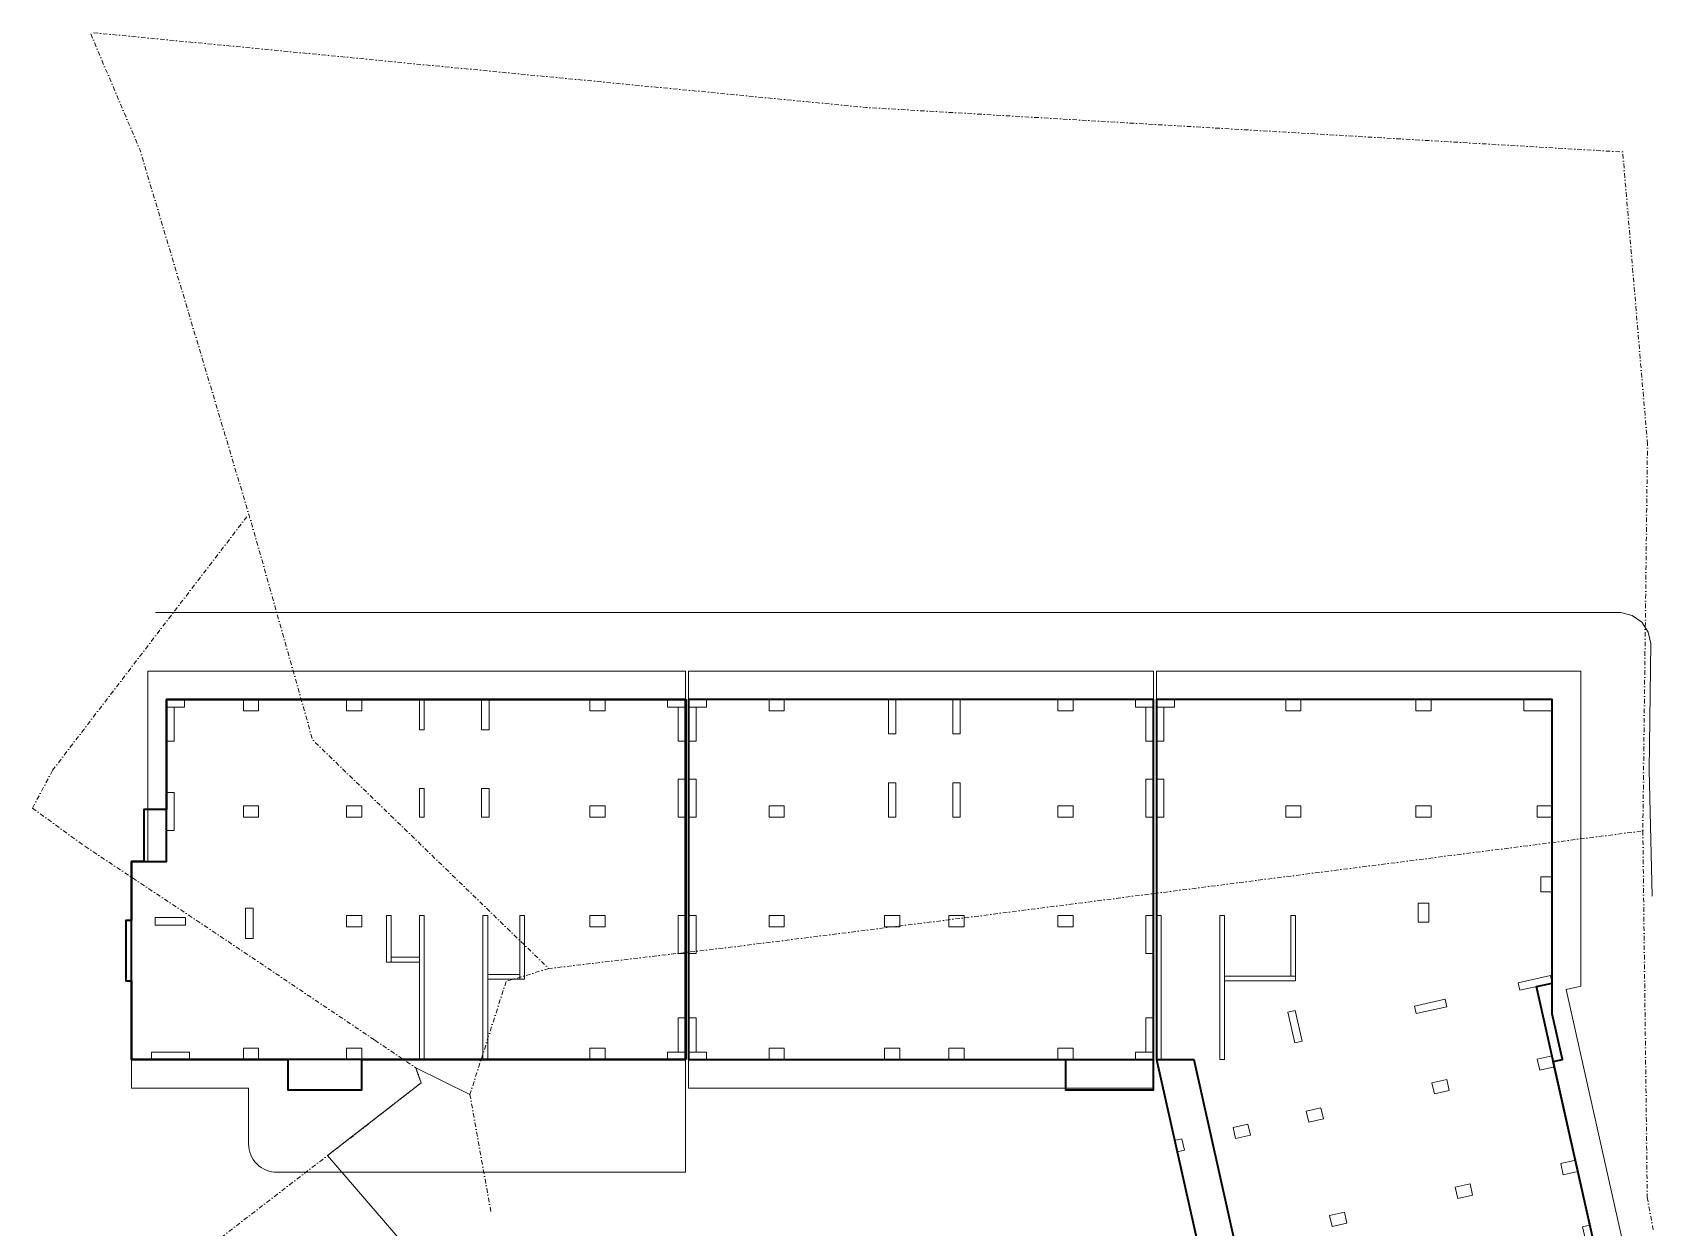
# Model space of a CAD drawing. Header units: centimetres. Extents: x -708 to 10501, y 5200 to 18521.
# Drawn here: x -708 to 7850, y 12213 to 18521 of the extents above; entities that cross this region are included whole.
import ezdxf

# ---------------------------------------------------------------- set-up
doc = ezdxf.new("R2010")
doc.units = ezdxf.units.CM
doc.header["$MEASUREMENT"] = 0
doc.linetypes.add('Dot & Dashed', pattern=[50.270832, 23.8125, -13.229167, 0, -13.229166])
for name, color, linetype, lineweight, true_color in [('A - Bodrumi -1 Polyline_Pen_No__23', 7, 'Continuous', 20, 0xff6600), ('A - Kati karakteristik polyline_Pen_No__8', 7, 'Continuous', 35, 0xa80f02), ('A - Parcelat_Pen_No__161', 7, 'Continuous', 13, 0x6a6a6a), ('A - Sutereni Polyline_Pen_No__4', 7, 'Continuous', 20, 0x029e21)]:
    doc.layers.add(name, color=color, linetype=linetype, lineweight=lineweight, true_color=true_color)
for name, color, linetype, lineweight in [('A - Bodrumi -2 Polyline_Pen_No__75', 6, 'Continuous', 20), ('A - Parcelat_Pen_No__20', 1, 'Continuous', 0), ('A - Perdhesa Polyine_Pen_No__6', 5, 'Continuous', 35), ('A - Rrugë_Pen_No__1', 7, 'Continuous', 13), ('A - Shtyllat_Pen_No__1', 7, 'Continuous', 13)]:
    doc.layers.add(name, color=color, linetype=linetype, lineweight=lineweight)
doc.layers.add('A - Shtyllat', color=7, linetype='Continuous')

# ---------------------------------------------------------------- blocks, each defined once
blk = doc.blocks.new('Column_1', base_point=(20, 14870))
at = {"layer": 'A - Shtyllat_Pen_No__1', "color": 7, "linetype": 'Continuous', "lineweight": 13, "flags": 128}
blk.add_lwpolyline([(0, 14780), (40, 14780), (40, 14960), (0, 14960)], close=True, dxfattribs=at)
blk = doc.blocks.new('Column_2', base_point=(47.5, 14980))
at = {"layer": 'A - Shtyllat_Pen_No__1', "color": 7, "linetype": 'Continuous', "lineweight": 13, "flags": 128}
blk.add_lwpolyline([(0, 15000), (0, 14960), (95, 14960), (95, 15000)], close=True, dxfattribs=at)
blk = doc.blocks.new('Column_3', base_point=(445, 14970))
at = {"layer": 'A - Shtyllat_Pen_No__1', "color": 7, "linetype": 'Continuous', "lineweight": 13, "flags": 128}
blk.add_lwpolyline([(405, 15000), (405, 14940), (485, 14940), (485, 15000)], close=True, dxfattribs=at)
blk = doc.blocks.new('Column_4', base_point=(1347.5, 13479.9))
at = {"layer": 'A - Shtyllat_Pen_No__1', "color": 7, "linetype": 'Continuous', "lineweight": 13, "flags": 128}
blk.add_lwpolyline([(1335, 13099.9), (1360, 13099.9), (1360, 13859.9), (1335, 13859.9)], close=True, dxfattribs=at)
blk = doc.blocks.new('Column_5', base_point=(1682.5, 13479.9))
at = {"layer": 'A - Shtyllat_Pen_No__1', "color": 7, "linetype": 'Continuous', "lineweight": 13, "flags": 128}
blk.add_lwpolyline([(1670, 13099.9), (1695, 13099.9), (1695, 13859.9), (1670, 13859.9)], close=True, dxfattribs=at)
blk = doc.blocks.new('Column_6', base_point=(1877.5, 13692.4))
at = {"layer": 'A - Shtyllat_Pen_No__1', "color": 7, "linetype": 'Continuous', "lineweight": 13, "flags": 128}
blk.add_lwpolyline([(1865, 13524.9), (1890, 13524.9), (1890, 13859.9), (1865, 13859.9)], close=True, dxfattribs=at)
blk = doc.blocks.new('Column_7', base_point=(1780, 13537.4))
at = {"layer": 'A - Shtyllat_Pen_No__1', "color": 7, "linetype": 'Continuous', "lineweight": 13, "flags": 128}
blk.add_lwpolyline([(1695, 13549.9), (1695, 13524.9), (1865, 13524.9), (1865, 13549.9)], close=True, dxfattribs=at)
blk = doc.blocks.new('Column_8', base_point=(1260, 13627.4))
at = {"layer": 'A - Shtyllat_Pen_No__1', "color": 7, "linetype": 'Continuous', "lineweight": 13, "flags": 128}
blk.add_lwpolyline([(1185, 13639.9), (1185, 13614.9), (1335, 13614.9), (1335, 13639.9)], close=True, dxfattribs=at)
blk = doc.blocks.new('Column_9', base_point=(1172.5, 13737.4))
at = {"layer": 'A - Shtyllat_Pen_No__1', "color": 7, "linetype": 'Continuous', "lineweight": 13, "flags": 128}
blk.add_lwpolyline([(1160, 13614.9), (1185, 13614.9), (1185, 13859.9), (1160, 13859.9)], close=True, dxfattribs=at)
blk = doc.blocks.new('Column_10', base_point=(20, 13829.9))
at = {"layer": 'A - Shtyllat_Pen_No__1', "color": 7, "linetype": 'Continuous', "lineweight": 13, "flags": 128}
blk.add_lwpolyline([(-60, 13849.9), (-60, 13809.9), (100, 13809.9), (100, 13849.9)], close=True, dxfattribs=at)
blk = doc.blocks.new('Column_11', base_point=(20, 14410))
at = {"layer": 'A - Shtyllat_Pen_No__1', "color": 7, "linetype": 'Continuous', "lineweight": 13, "flags": 128}
blk.add_lwpolyline([(0, 14310), (40, 14310), (40, 14510), (0, 14510)], close=True, dxfattribs=at)
blk = doc.blocks.new('Column_12', base_point=(20, 13119.9))
at = {"layer": 'A - Shtyllat_Pen_No__1', "color": 7, "linetype": 'Continuous', "lineweight": 13, "flags": 128}
blk.add_lwpolyline([(-80, 13139.9), (-80, 13099.9), (120, 13099.9), (120, 13139.9)], close=True, dxfattribs=at)
blk = doc.blocks.new('Column_13', base_point=(1682.5, 14920))
at = {"layer": 'A - Shtyllat_Pen_No__1', "color": 7, "linetype": 'Continuous', "lineweight": 13, "flags": 128}
blk.add_lwpolyline([(1662.5, 14840), (1702.5, 14840), (1702.5, 15000), (1662.5, 15000)], close=True, dxfattribs=at)
blk = doc.blocks.new('Column_14', base_point=(2275, 14970))
at = {"layer": 'A - Shtyllat_Pen_No__1', "color": 7, "linetype": 'Continuous', "lineweight": 13, "flags": 128}
blk.add_lwpolyline([(2235, 15000), (2235, 14940), (2315, 14940), (2315, 15000)], close=True, dxfattribs=at)
blk = doc.blocks.new('Column_15', base_point=(2275, 14410))
at = {"layer": 'A - Shtyllat_Pen_No__1', "color": 7, "linetype": 'Continuous', "lineweight": 13, "flags": 128}
blk.add_lwpolyline([(2235, 14440), (2235, 14380), (2315, 14380), (2315, 14440)], close=True, dxfattribs=at)
blk = doc.blocks.new('Column_16', base_point=(2275, 13129.9))
at = {"layer": 'A - Shtyllat_Pen_No__1', "color": 7, "linetype": 'Continuous', "lineweight": 13, "flags": 128}
blk.add_lwpolyline([(2235, 13159.9), (2235, 13099.9), (2315, 13099.9), (2315, 13159.9)], close=True, dxfattribs=at)
blk = doc.blocks.new('Column_17', base_point=(2720, 14870))
at = {"layer": 'A - Shtyllat_Pen_No__1', "color": 7, "linetype": 'Continuous', "lineweight": 13, "flags": 128}
blk.add_lwpolyline([(2700, 14780), (2740, 14780), (2740, 14960), (2700, 14960)], close=True, dxfattribs=at)
blk = doc.blocks.new('Column_18', base_point=(2720, 13229.9))
at = {"layer": 'A - Shtyllat_Pen_No__1', "color": 7, "linetype": 'Continuous', "lineweight": 13, "flags": 128}
blk.add_lwpolyline([(2700, 13319.9), (2740, 13319.9), (2740, 13139.9), (2700, 13139.9)], close=True, dxfattribs=at)
blk = doc.blocks.new('Column_19', base_point=(2692.5, 13119.9))
at = {"layer": 'A - Shtyllat_Pen_No__1', "color": 7, "linetype": 'Continuous', "lineweight": 13, "flags": 128}
blk.add_lwpolyline([(2645, 13099.9), (2645, 13139.9), (2740, 13139.9), (2740, 13099.9)], close=True, dxfattribs=at)
blk = doc.blocks.new('Column_20', base_point=(2720, 13759.9))
at = {"layer": 'A - Shtyllat_Pen_No__1', "color": 7, "linetype": 'Continuous', "lineweight": 13, "flags": 128}
blk.add_lwpolyline([(2700, 13659.9), (2740, 13659.9), (2740, 13859.9), (2700, 13859.9)], close=True, dxfattribs=at)
blk = doc.blocks.new('Column_21', base_point=(2720, 14480))
at = {"layer": 'A - Shtyllat_Pen_No__1', "color": 7, "linetype": 'Continuous', "lineweight": 13, "flags": 128}
blk.add_lwpolyline([(2700, 14380), (2740, 14380), (2740, 14580), (2700, 14580)], close=True, dxfattribs=at)
blk = doc.blocks.new('Column_22', base_point=(1682.5, 14455))
at = {"layer": 'A - Shtyllat_Pen_No__1', "color": 7, "linetype": 'Continuous', "lineweight": 13, "flags": 128}
blk.add_lwpolyline([(1662.5, 14380), (1702.5, 14380), (1702.5, 14530), (1662.5, 14530)], close=True, dxfattribs=at)
blk = doc.blocks.new('Column_23', base_point=(5237.5, 13479.9))
at = {"layer": 'A - Shtyllat_Pen_No__1', "color": 7, "linetype": 'Continuous', "lineweight": 13, "flags": 128}
blk.add_lwpolyline([(5225, 13099.9), (5250, 13099.9), (5250, 13859.9), (5225, 13859.9)], close=True, dxfattribs=at)
blk = doc.blocks.new('Column_24', base_point=(5572.5, 13479.9))
at = {"layer": 'A - Shtyllat_Pen_No__1', "color": 7, "linetype": 'Continuous', "lineweight": 13, "flags": 128}
blk.add_lwpolyline([(5560, 13099.9), (5585, 13099.9), (5585, 13859.9), (5560, 13859.9)], close=True, dxfattribs=at)
blk = doc.blocks.new('Column_25', base_point=(2775, 14870))
at = {"layer": 'A - Shtyllat_Pen_No__1', "color": 7, "linetype": 'Continuous', "lineweight": 13, "flags": 128}
blk.add_lwpolyline([(2795, 14780), (2755, 14780), (2755, 14960), (2795, 14960)], close=True, dxfattribs=at)
blk = doc.blocks.new('Column_26', base_point=(2802.5, 14980))
at = {"layer": 'A - Shtyllat_Pen_No__1', "color": 7, "linetype": 'Continuous', "lineweight": 13, "flags": 128}
blk.add_lwpolyline([(2850, 15000), (2850, 14960), (2755, 14960), (2755, 15000)], close=True, dxfattribs=at)
blk = doc.blocks.new('Column_27', base_point=(2775, 13229.9))
at = {"layer": 'A - Shtyllat_Pen_No__1', "color": 7, "linetype": 'Continuous', "lineweight": 13, "flags": 128}
blk.add_lwpolyline([(2795, 13319.9), (2755, 13319.9), (2755, 13139.9), (2795, 13139.9)], close=True, dxfattribs=at)
blk = doc.blocks.new('Column_28', base_point=(2802.5, 13119.9))
at = {"layer": 'A - Shtyllat_Pen_No__1', "color": 7, "linetype": 'Continuous', "lineweight": 13, "flags": 128}
blk.add_lwpolyline([(2850, 13099.9), (2850, 13139.9), (2755, 13139.9), (2755, 13099.9)], close=True, dxfattribs=at)
blk = doc.blocks.new('Column_29', base_point=(2775, 13759.9))
at = {"layer": 'A - Shtyllat_Pen_No__1', "color": 7, "linetype": 'Continuous', "lineweight": 13, "flags": 128}
blk.add_lwpolyline([(2795, 13659.9), (2755, 13659.9), (2755, 13859.9), (2795, 13859.9)], close=True, dxfattribs=at)
blk = doc.blocks.new('Column_30', base_point=(2775, 14480))
at = {"layer": 'A - Shtyllat_Pen_No__1', "color": 7, "linetype": 'Continuous', "lineweight": 13, "flags": 128}
blk.add_lwpolyline([(2795, 14380), (2755, 14380), (2755, 14580), (2795, 14580)], close=True, dxfattribs=at)
blk = doc.blocks.new('Column_31', base_point=(3220, 14970))
at = {"layer": 'A - Shtyllat_Pen_No__1', "color": 7, "linetype": 'Continuous', "lineweight": 13, "flags": 128}
blk.add_lwpolyline([(3180, 15000), (3180, 14940), (3260, 14940), (3260, 15000)], close=True, dxfattribs=at)
blk = doc.blocks.new('Column_32', base_point=(3220, 14410))
at = {"layer": 'A - Shtyllat_Pen_No__1', "color": 7, "linetype": 'Continuous', "lineweight": 13, "flags": 128}
blk.add_lwpolyline([(3180, 14440), (3180, 14380), (3260, 14380), (3260, 14440)], close=True, dxfattribs=at)
blk = doc.blocks.new('Column_33', base_point=(3220, 13829.9))
at = {"layer": 'A - Shtyllat_Pen_No__1', "color": 7, "linetype": 'Continuous', "lineweight": 13, "flags": 128}
blk.add_lwpolyline([(3180, 13859.9), (3180, 13799.9), (3260, 13799.9), (3260, 13859.9)], close=True, dxfattribs=at)
blk = doc.blocks.new('Column_34', base_point=(3220, 13129.9))
at = {"layer": 'A - Shtyllat_Pen_No__1', "color": 7, "linetype": 'Continuous', "lineweight": 13, "flags": 128}
blk.add_lwpolyline([(3180, 13159.9), (3180, 13099.9), (3260, 13099.9), (3260, 13159.9)], close=True, dxfattribs=at)
blk = doc.blocks.new('Column_35', base_point=(3830, 13129.9))
at = {"layer": 'A - Shtyllat_Pen_No__1', "color": 7, "linetype": 'Continuous', "lineweight": 13, "flags": 128}
blk.add_lwpolyline([(3790, 13159.9), (3790, 13099.9), (3870, 13099.9), (3870, 13159.9)], close=True, dxfattribs=at)
blk = doc.blocks.new('Column_36', base_point=(3830, 14470))
at = {"layer": 'A - Shtyllat_Pen_No__1', "color": 7, "linetype": 'Continuous', "lineweight": 13, "flags": 128}
blk.add_lwpolyline([(3850, 14380), (3810, 14380), (3810, 14560), (3850, 14560)], close=True, dxfattribs=at)
blk = doc.blocks.new('Column_37', base_point=(3830, 14910))
at = {"layer": 'A - Shtyllat_Pen_No__1', "color": 7, "linetype": 'Continuous', "lineweight": 13, "flags": 128}
blk.add_lwpolyline([(3850, 14820), (3810, 14820), (3810, 15000), (3850, 15000)], close=True, dxfattribs=at)
blk = doc.blocks.new('Column_38', base_point=(4170, 13829.9))
at = {"layer": 'A - Shtyllat_Pen_No__1', "color": 7, "linetype": 'Continuous', "lineweight": 13, "flags": 128}
blk.add_lwpolyline([(4130, 13859.9), (4130, 13799.9), (4210, 13799.9), (4210, 13859.9)], close=True, dxfattribs=at)
blk = doc.blocks.new('Column_39', base_point=(4170, 13129.9))
at = {"layer": 'A - Shtyllat_Pen_No__1', "color": 7, "linetype": 'Continuous', "lineweight": 13, "flags": 128}
blk.add_lwpolyline([(4130, 13159.9), (4130, 13099.9), (4210, 13099.9), (4210, 13159.9)], close=True, dxfattribs=at)
blk = doc.blocks.new('Column_40', base_point=(4170, 14470))
at = {"layer": 'A - Shtyllat_Pen_No__1', "color": 7, "linetype": 'Continuous', "lineweight": 13, "flags": 128}
blk.add_lwpolyline([(4190, 14380), (4150, 14380), (4150, 14560), (4190, 14560)], close=True, dxfattribs=at)
blk = doc.blocks.new('Column_41', base_point=(4170, 14910))
at = {"layer": 'A - Shtyllat_Pen_No__1', "color": 7, "linetype": 'Continuous', "lineweight": 13, "flags": 128}
blk.add_lwpolyline([(4190, 14820), (4150, 14820), (4150, 15000), (4190, 15000)], close=True, dxfattribs=at)
blk = doc.blocks.new('Column_42', base_point=(4745, 14410))
at = {"layer": 'A - Shtyllat_Pen_No__1', "color": 7, "linetype": 'Continuous', "lineweight": 13, "flags": 128}
blk.add_lwpolyline([(4705, 14440), (4705, 14380), (4785, 14380), (4785, 14440)], close=True, dxfattribs=at)
blk = doc.blocks.new('Column_43', base_point=(4745, 13829.9))
at = {"layer": 'A - Shtyllat_Pen_No__1', "color": 7, "linetype": 'Continuous', "lineweight": 13, "flags": 128}
blk.add_lwpolyline([(4705, 13859.9), (4705, 13799.9), (4785, 13799.9), (4785, 13859.9)], close=True, dxfattribs=at)
blk = doc.blocks.new('Column_44', base_point=(4745, 13129.9))
at = {"layer": 'A - Shtyllat_Pen_No__1', "color": 7, "linetype": 'Continuous', "lineweight": 13, "flags": 128}
blk.add_lwpolyline([(4705, 13159.9), (4705, 13099.9), (4785, 13099.9), (4785, 13159.9)], close=True, dxfattribs=at)
blk = doc.blocks.new('Column_45', base_point=(5190, 14870))
at = {"layer": 'A - Shtyllat_Pen_No__1', "color": 7, "linetype": 'Continuous', "lineweight": 13, "flags": 128}
blk.add_lwpolyline([(5170, 14780), (5210, 14780), (5210, 14960), (5170, 14960)], close=True, dxfattribs=at)
blk = doc.blocks.new('Column_46', base_point=(5162.5, 14980))
at = {"layer": 'A - Shtyllat_Pen_No__1', "color": 7, "linetype": 'Continuous', "lineweight": 13, "flags": 128}
blk.add_lwpolyline([(5115, 15000), (5115, 14960), (5210, 14960), (5210, 15000)], close=True, dxfattribs=at)
blk = doc.blocks.new('Column_47', base_point=(5190, 13229.9))
at = {"layer": 'A - Shtyllat_Pen_No__1', "color": 7, "linetype": 'Continuous', "lineweight": 13, "flags": 128}
blk.add_lwpolyline([(5170, 13319.9), (5210, 13319.9), (5210, 13139.9), (5170, 13139.9)], close=True, dxfattribs=at)
blk = doc.blocks.new('Column_48', base_point=(5162.5, 13119.9))
at = {"layer": 'A - Shtyllat_Pen_No__1', "color": 7, "linetype": 'Continuous', "lineweight": 13, "flags": 128}
blk.add_lwpolyline([(5115, 13099.9), (5115, 13139.9), (5210, 13139.9), (5210, 13099.9)], close=True, dxfattribs=at)
blk = doc.blocks.new('Column_49', base_point=(5190, 13759.9))
at = {"layer": 'A - Shtyllat_Pen_No__1', "color": 7, "linetype": 'Continuous', "lineweight": 13, "flags": 128}
blk.add_lwpolyline([(5170, 13659.9), (5210, 13659.9), (5210, 13859.9), (5170, 13859.9)], close=True, dxfattribs=at)
blk = doc.blocks.new('Column_50', base_point=(5190, 14480))
at = {"layer": 'A - Shtyllat_Pen_No__1', "color": 7, "linetype": 'Continuous', "lineweight": 13, "flags": 128}
blk.add_lwpolyline([(5170, 14380), (5210, 14380), (5210, 14580), (5170, 14580)], close=True, dxfattribs=at)
blk = doc.blocks.new('Column_51', base_point=(5245, 14870))
at = {"layer": 'A - Shtyllat_Pen_No__1', "color": 7, "linetype": 'Continuous', "lineweight": 13, "flags": 128}
blk.add_lwpolyline([(5265, 14780), (5225, 14780), (5225, 14960), (5265, 14960)], close=True, dxfattribs=at)
blk = doc.blocks.new('Column_52', base_point=(5272.5, 14980))
at = {"layer": 'A - Shtyllat_Pen_No__1', "color": 7, "linetype": 'Continuous', "lineweight": 13, "flags": 128}
blk.add_lwpolyline([(5320, 15000), (5320, 14960), (5225, 14960), (5225, 15000)], close=True, dxfattribs=at)
blk = doc.blocks.new('Column_53', base_point=(5245, 14480))
at = {"layer": 'A - Shtyllat_Pen_No__1', "color": 7, "linetype": 'Continuous', "lineweight": 13, "flags": 128}
blk.add_lwpolyline([(5265, 14380), (5225, 14380), (5225, 14580), (5265, 14580)], close=True, dxfattribs=at)
blk = doc.blocks.new('Column_56', base_point=(7504.8, 12176.1))
at = {"layer": 'A - Shtyllat_Pen_No__1', "color": 7, "linetype": 'Continuous', "lineweight": 13, "flags": 128}
blk.add_lwpolyline([(7474.8, 12218), (7513.9, 12226.8), (7534.7, 12134.1), (7495.6, 12125.3)], close=True, dxfattribs=at)
blk = doc.blocks.new('Column_57', base_point=(6848.6, 12405.5))
at = {"layer": 'A - Shtyllat_Pen_No__1', "color": 7, "linetype": 'Continuous', "lineweight": 13, "flags": 128}
blk.add_lwpolyline([(6894.2, 12385), (6881.1, 12443.5), (6803, 12426), (6816.1, 12367.4)], close=True, dxfattribs=at)
blk = doc.blocks.new('Column_59', base_point=(6185.1, 12256.6))
at = {"layer": 'A - Shtyllat_Pen_No__1', "color": 7, "linetype": 'Continuous', "lineweight": 13, "flags": 128}
blk.add_lwpolyline([(6230.7, 12236.1), (6217.6, 12294.6), (6139.5, 12277.1), (6152.6, 12218.6)], close=True, dxfattribs=at)
blk = doc.blocks.new('Column_61', base_point=(5947.5, 13699.9))
at = {"layer": 'A - Shtyllat_Pen_No__1', "color": 7, "linetype": 'Continuous', "lineweight": 13, "flags": 128}
blk.add_lwpolyline([(5935, 13539.9), (5960, 13539.9), (5960, 13859.9), (5935, 13859.9)], close=True, dxfattribs=at)
blk = doc.blocks.new('Column_62', base_point=(5772.5, 13527.4))
at = {"layer": 'A - Shtyllat_Pen_No__1', "color": 7, "linetype": 'Continuous', "lineweight": 13, "flags": 128}
blk.add_lwpolyline([(5960, 13514.9), (5960, 13539.9), (5585, 13539.9), (5585, 13514.9)], close=True, dxfattribs=at)
blk = doc.blocks.new('Column_64', base_point=(7404.8, 12530.3))
at = {"layer": 'A - Shtyllat_Pen_No__1', "color": 7, "linetype": 'Continuous', "lineweight": 13, "flags": 128}
blk.add_lwpolyline([(7450.4, 12509.8), (7437.2, 12568.3), (7359.2, 12550.8), (7372.3, 12492.2)], close=True, dxfattribs=at)
blk = doc.blocks.new('Column_65', base_point=(6724.9, 12956.8))
at = {"layer": 'A - Shtyllat_Pen_No__1', "color": 7, "linetype": 'Continuous', "lineweight": 13, "flags": 128}
blk.add_lwpolyline([(6770.5, 12936.2), (6757.4, 12994.8), (6679.3, 12977.3), (6692.4, 12918.7)], close=True, dxfattribs=at)
blk = doc.blocks.new('Column_66', base_point=(6061.4, 12807.9))
at = {"layer": 'A - Shtyllat_Pen_No__1', "color": 7, "linetype": 'Continuous', "lineweight": 13, "flags": 128}
blk.add_lwpolyline([(6107, 12787.4), (6093.9, 12845.9), (6015.8, 12828.4), (6028.9, 12769.9)], close=True, dxfattribs=at)
blk = doc.blocks.new('Column_67', base_point=(5676, 12721.4))
at = {"layer": 'A - Shtyllat_Pen_No__1', "color": 7, "linetype": 'Continuous', "lineweight": 13, "flags": 128}
blk.add_lwpolyline([(5721.6, 12700.9), (5708.4, 12759.4), (5630.4, 12741.9), (5643.5, 12683.4)], close=True, dxfattribs=at)
blk = doc.blocks.new('Column_68', base_point=(7281.1, 13081.6))
at = {"layer": 'A - Shtyllat_Pen_No__1', "color": 7, "linetype": 'Continuous', "lineweight": 13, "flags": 128}
blk.add_lwpolyline([(7326.7, 13061), (7313.5, 13119.6), (7235.5, 13102.1), (7248.6, 13043.5)], close=True, dxfattribs=at)
blk = doc.blocks.new('Column_69', base_point=(7225.2, 13504.6))
at = {"layer": 'A - Shtyllat_Pen_No__1', "color": 7, "linetype": 'Continuous', "lineweight": 13, "flags": 128}
blk.add_lwpolyline([(7315, 13504.2), (7306.2, 13543.3), (7135.5, 13505), (7144.2, 13465.9)], close=True, dxfattribs=at)
blk = doc.blocks.new('Column_70', base_point=(6673.3, 13380.8))
at = {"layer": 'A - Shtyllat_Pen_No__1', "color": 7, "linetype": 'Continuous', "lineweight": 13, "flags": 128}
blk.add_lwpolyline([(6758.2, 13379.3), (6749.4, 13418.3), (6588.4, 13382.2), (6597.2, 13343.2)], close=True, dxfattribs=at)
blk = doc.blocks.new('Column_71', base_point=(5947.5, 14970))
at = {"layer": 'A - Shtyllat_Pen_No__1', "color": 7, "linetype": 'Continuous', "lineweight": 13, "flags": 128}
blk.add_lwpolyline([(5907.5, 15000), (5907.5, 14940), (5987.5, 14940), (5987.5, 15000)], close=True, dxfattribs=at)
blk = doc.blocks.new('Column_72', base_point=(5947.5, 14410))
at = {"layer": 'A - Shtyllat_Pen_No__1', "color": 7, "linetype": 'Continuous', "lineweight": 13, "flags": 128}
blk.add_lwpolyline([(5907.5, 14440), (5907.5, 14380), (5987.5, 14380), (5987.5, 14440)], close=True, dxfattribs=at)
blk = doc.blocks.new('Column_73', base_point=(6635, 14970))
at = {"layer": 'A - Shtyllat_Pen_No__1', "color": 7, "linetype": 'Continuous', "lineweight": 13, "flags": 128}
blk.add_lwpolyline([(6595, 15000), (6595, 14940), (6675, 14940), (6675, 15000)], close=True, dxfattribs=at)
blk = doc.blocks.new('Column_74', base_point=(6635, 14410))
at = {"layer": 'A - Shtyllat_Pen_No__1', "color": 7, "linetype": 'Continuous', "lineweight": 13, "flags": 128}
blk.add_lwpolyline([(6595, 14440), (6595, 14380), (6675, 14380), (6675, 14440)], close=True, dxfattribs=at)
blk = doc.blocks.new('Column_75', base_point=(7240, 14970))
at = {"layer": 'A - Shtyllat_Pen_No__1', "color": 7, "linetype": 'Continuous', "lineweight": 13, "flags": 128}
blk.add_lwpolyline([(7165, 14940), (7165, 15000), (7315, 15000), (7315, 14940)], close=True, dxfattribs=at)
blk = doc.blocks.new('Column_76', base_point=(6635, 13874.9))
at = {"layer": 'A - Shtyllat_Pen_No__1', "color": 7, "linetype": 'Continuous', "lineweight": 13, "flags": 128}
blk.add_lwpolyline([(6662.5, 13924.9), (6607.5, 13924.9), (6607.5, 13824.9), (6662.5, 13824.9)], close=True, dxfattribs=at)
blk = doc.blocks.new('Column_77', base_point=(5956.9, 13273.8))
at = {"layer": 'A - Shtyllat_Pen_No__1', "color": 7, "linetype": 'Continuous', "lineweight": 13, "flags": 128}
blk.add_lwpolyline([(5955.4, 13188.9), (5994.4, 13197.7), (5958.3, 13358.7), (5919.3, 13349.9)], close=True, dxfattribs=at)
blk = doc.blocks.new('Column_78', base_point=(7285, 14024.9))
at = {"layer": 'A - Shtyllat_Pen_No__1', "color": 7, "linetype": 'Continuous', "lineweight": 13, "flags": 128}
blk.add_lwpolyline([(7315, 14064.9), (7255, 14064.9), (7255, 13984.9), (7315, 13984.9)], close=True, dxfattribs=at)
blk = doc.blocks.new('Column_79', base_point=(436, 13819.9))
at = {"layer": 'A - Shtyllat_Pen_No__1', "color": 7, "linetype": 'Continuous', "lineweight": 13, "flags": 128}
blk.add_lwpolyline([(456, 13899.9), (416, 13899.9), (416, 13739.9), (456, 13739.9)], close=True, dxfattribs=at)
blk = doc.blocks.new('Column_80', base_point=(445, 14410))
at = {"layer": 'A - Shtyllat_Pen_No__1', "color": 7, "linetype": 'Continuous', "lineweight": 13, "flags": 128}
blk.add_lwpolyline([(405, 14440), (405, 14380), (485, 14380), (485, 14440)], close=True, dxfattribs=at)
blk = doc.blocks.new('Column_81', base_point=(990, 13829.9))
at = {"layer": 'A - Shtyllat_Pen_No__1', "color": 7, "linetype": 'Continuous', "lineweight": 13, "flags": 128}
blk.add_lwpolyline([(950, 13859.9), (950, 13799.9), (1030, 13799.9), (1030, 13859.9)], close=True, dxfattribs=at)
blk = doc.blocks.new('Column_82', base_point=(990, 14970))
at = {"layer": 'A - Shtyllat_Pen_No__1', "color": 7, "linetype": 'Continuous', "lineweight": 13, "flags": 128}
blk.add_lwpolyline([(950, 15000), (950, 14940), (1030, 14940), (1030, 15000)], close=True, dxfattribs=at)
blk = doc.blocks.new('Column_83', base_point=(990, 14410))
at = {"layer": 'A - Shtyllat_Pen_No__1', "color": 7, "linetype": 'Continuous', "lineweight": 13, "flags": 128}
blk.add_lwpolyline([(950, 14440), (950, 14380), (1030, 14380), (1030, 14440)], close=True, dxfattribs=at)
blk = doc.blocks.new('Column_84', base_point=(990, 13129.9))
at = {"layer": 'A - Shtyllat_Pen_No__1', "color": 7, "linetype": 'Continuous', "lineweight": 13, "flags": 128}
blk.add_lwpolyline([(950, 13159.9), (950, 13099.9), (1030, 13099.9), (1030, 13159.9)], close=True, dxfattribs=at)
blk = doc.blocks.new('Column_85', base_point=(7275, 14410))
at = {"layer": 'A - Shtyllat_Pen_No__1', "color": 7, "linetype": 'Continuous', "lineweight": 13, "flags": 128}
blk.add_lwpolyline([(7235, 14440), (7235, 14380), (7315, 14380), (7315, 14440)], close=True, dxfattribs=at)
blk = doc.blocks.new('Column_86', base_point=(2275, 13829.9))
at = {"layer": 'A - Shtyllat_Pen_No__1', "color": 7, "linetype": 'Continuous', "lineweight": 13, "flags": 128}
blk.add_lwpolyline([(2235, 13859.9), (2235, 13799.9), (2315, 13799.9), (2315, 13859.9)], close=True, dxfattribs=at)
blk = doc.blocks.new('Column_87', base_point=(1347.5, 14920))
at = {"layer": 'A - Shtyllat_Pen_No__1', "color": 7, "linetype": 'Continuous', "lineweight": 13, "flags": 128}
blk.add_lwpolyline([(1335, 14840), (1360, 14840), (1360, 15000), (1335, 15000)], close=True, dxfattribs=at)
blk = doc.blocks.new('Column_88', base_point=(1347.5, 14455))
at = {"layer": 'A - Shtyllat_Pen_No__1', "color": 7, "linetype": 'Continuous', "lineweight": 13, "flags": 128}
blk.add_lwpolyline([(1335, 14380), (1360, 14380), (1360, 14530), (1335, 14530)], close=True, dxfattribs=at)
blk = doc.blocks.new('Column_89', base_point=(4745, 14970))
at = {"layer": 'A - Shtyllat_Pen_No__1', "color": 7, "linetype": 'Continuous', "lineweight": 13, "flags": 128}
blk.add_lwpolyline([(4705, 15000), (4705, 14940), (4785, 14940), (4785, 15000)], close=True, dxfattribs=at)
blk = doc.blocks.new('Column_90', base_point=(2692.5, 14980))
at = {"layer": 'A - Shtyllat_Pen_No__1', "color": 7, "linetype": 'Continuous', "lineweight": 13, "flags": 128}
blk.add_lwpolyline([(2645, 15000), (2645, 14960), (2740, 14960), (2740, 15000)], close=True, dxfattribs=at)
blk = doc.blocks.new('Column_91', base_point=(3830, 13829.9))
at = {"layer": 'A - Shtyllat_Pen_No__1', "color": 7, "linetype": 'Continuous', "lineweight": 13, "flags": 128}
blk.add_lwpolyline([(3790, 13859.9), (3790, 13799.9), (3870, 13799.9), (3870, 13859.9)], close=True, dxfattribs=at)
blk = doc.blocks.new('Column_92', base_point=(445, 13129.9))
at = {"layer": 'A - Shtyllat_Pen_No__1', "color": 7, "linetype": 'Continuous', "lineweight": 13, "flags": 128}
blk.add_lwpolyline([(405, 13159.9), (405, 13099.9), (485, 13099.9), (485, 13159.9)], close=True, dxfattribs=at)
blk = doc.blocks.new('Column_94', base_point=(5347, 12647.6))
at = {"layer": 'A - Shtyllat_Pen_No__1', "color": 7, "linetype": 'Continuous', "lineweight": 13, "flags": 128}
blk.add_lwpolyline([(5373.1, 12622.7), (5359.9, 12681.2), (5320.9, 12672.5), (5334, 12613.9)], close=True, dxfattribs=at)

msp = doc.modelspace()

# ---------------------------------------------------------------- linework, layer by layer
at = {"layer": 'A - Bodrumi -1 Polyline_Pen_No__23', "color": 30, "linetype": 'Continuous', "lineweight": 20, "true_color": 0xff6600}
for points in [[(5225, 15150), (5225, 13099.9), (5550.8, 11647.9), (7689.8, 12127.9), (7388.7, 13469.5), (7465, 13486.7), (7465, 15150)], [(2740, 13099.9), (-185, 13099.9), (-185, 14144.9), (0, 14144.9), (0, 15000), (2740, 15000)], [(2755, 13099.9), (5210, 13099.9), (5210, 15000), (2755, 15000)]]:
    msp.add_lwpolyline(points, close=True, dxfattribs=at)
at = {"layer": 'A - Bodrumi -2 Polyline_Pen_No__75', "color": 6, "linetype": 'Continuous', "lineweight": 20}
msp.add_lwpolyline([(2740, 12505), (582.5, 12505, -0.414214), (432.5, 12655), (432.5, 12949.9), (-185, 12949.9), (-185, 14144.9), (-100, 14144.9), (-100, 15150), (2740, 15150)], format="xyb", close=True, dxfattribs=at)
msp.add_lwpolyline([(2755, 12949.9), (5210, 12949.9), (5210, 15150), (2755, 15150)], close=True, dxfattribs=at)
at = {"layer": 'A - Kati karakteristik polyline_Pen_No__8', "color": 14, "linetype": 'Continuous', "lineweight": 35, "true_color": 0xa80f02}
for points in [[(-185, 13099.9), (640, 13099.9), (640.5, 12939.9), (1030, 12939.9), (1030, 13099.9), (2740, 13099.9), (2740, 15000), (0, 15000), (0, 14419.9), (-119.9, 14419.9), (-119.9, 14144.9), (-185, 14144.9), (-185, 13834.9), (-215, 13834.9), (-215, 13514.9), (-185, 13514.9)], [(2755, 13099.9), (4745, 13099.9), (4745, 12939.9), (5210, 12939.9), (5210, 15000), (2755, 15000)], [(5225, 13099.9), (5421.9, 13099.9), (5738.3, 11690), (7543.4, 12095.1), (7320.1, 13090.3), (7368.9, 13101.3), (7315, 13341.4), (7315, 15000), (5225, 15000)]]:
    msp.add_lwpolyline(points, close=True, dxfattribs=at)
at = {"layer": 'A - Parcelat_Pen_No__161', "color": 251, "linetype": 'Dot & Dashed', "lineweight": 13, "true_color": 0x6a6a6a, "flags": 128}
msp.add_lwpolyline([(7817.5, 16349.5), (7686.8, 17890.3), (3695.4, 18125), (-403.9, 18521.4), (-140.2, 17899.5), (433.5, 15978.5), (446.9, 15935.2), (454.7, 15908), (457.5, 15897.7), (770.7, 14787.4), (2017.3, 13580.5), (2999.7, 13695.7), (4285.4, 13857.5), (7793, 14306.8)], close=True, dxfattribs=at)
at = {"layer": 'A - Parcelat_Pen_No__161', "color": 251, "linetype": 'Dot & Dashed', "lineweight": 13, "true_color": 0x6a6a6a}
for points in [[(-602.1, 14627.1), (433.5, 15978.5)], [(-708.5, 14427.5), (-602.1, 14627.1)], [(-708.5, 14427.5), (-431.1, 14225.6)], [(7793, 14306.8), (7816.3, 12373.3)], [(-431.1, 14225.6), (241, 13779.5)], [(241, 13779.5), (1099.2, 13202.2)], [(2017.3, 13580.5), (1792.3, 13512.3)], [(1792.3, 13512.3), (1601, 12916.4)], [(1099.2, 13202.2), (1315.6, 13056.6)], [(1315.6, 13056.6), (1343, 12977.2)], [(1343, 12977.2), (1065.6, 12759.6)], [(1601, 12916.4), (1713.6, 12286.1)], [(1065.6, 12759.6), (-49.5, 11901.3)], [(7816.3, 12373.3), (7849.7, 12191.5)]]:
    msp.add_lwpolyline(points, dxfattribs=at)
at = {"layer": 'A - Parcelat_Pen_No__20', "color": 1, "linetype": 'Continuous', "lineweight": 0}
msp.add_lwpolyline([(1648.3, 11667.2), (849, 12593.9), (1343, 12977.2), (1315.6, 13056.6), (1601, 12916.4)], dxfattribs=at)
at = {"layer": 'A - Perdhesa Polyine_Pen_No__6', "color": 5, "linetype": 'Continuous', "lineweight": 35}
for points in [[(2740.1, 13099.9), (-184.9, 13099.9), (-184.9, 14144.9), (0.1, 14144.9), (0.1, 15000), (2740.1, 15000)], [(2755, 13099.9), (5210, 13099.9), (5210, 15000), (2755, 15000)], [(5225, 15000), (5225, 13099.9), (5550.8, 11647.9), (7543.4, 12095.1), (7231.4, 13485.5), (7315, 13504.2), (7315, 15000)]]:
    msp.add_lwpolyline(points, close=True, dxfattribs=at)
at = {"layer": 'A - Rrugë_Pen_No__1', "color": 7, "linetype": 'Continuous', "lineweight": 13}
for points in [[(7676.8, 15460.5), (-58.5, 15460.1)], [(7736.6, 15444.2), (7676.8, 15460.5)], [(7786.9, 15408), (7736.6, 15444.2)], [(7821.3, 15356.6), (7786.9, 15408)], [(7835.5, 15296.2), (7821.3, 15356.6)], [(7825.6, 14629.7), (7835.5, 15296.2)], [(7842.5, 13963.3), (7825.6, 14629.7)]]:
    msp.add_lwpolyline(points, dxfattribs=at)
at = {"layer": 'A - Sutereni Polyline_Pen_No__4', "color": 104, "linetype": 'Continuous', "lineweight": 20, "true_color": 0x029e21}
for points in [[(2740, 13099.9), (-185, 13099.9), (-185, 14144.9), (0, 14144.9), (0, 15000), (2740, 15000)], [(2755, 13099.9), (5210, 13099.9), (5210, 15000), (2755, 15000)], [(5225, 15000), (5225, 13099.9), (5550.8, 11647.9), (7543.4, 12095.1), (7231.4, 13485.5), (7315, 13504.2), (7315, 15000)]]:
    msp.add_lwpolyline(points, close=True, dxfattribs=at)

# ---------------------------------------------------------------- block references
at = {"layer": 'A - Shtyllat', "color": 7, "lineweight": 13}
for name, p in [('Column_2', (47.5, 14980)), ('Column_3', (445, 14970)), ('Column_82', (990, 14970)), ('Column_87', (1347.5, 14920)), ('Column_13', (1682.5, 14920)), ('Column_14', (2275, 14970)), ('Column_90', (2692.5, 14980)), ('Column_26', (2802.5, 14980)), ('Column_31', (3220, 14970)), ('Column_37', (3830, 14910)), ('Column_41', (4170, 14910)), ('Column_89', (4745, 14970)), ('Column_46', (5162.5, 14980)), ('Column_52', (5272.5, 14980)), ('Column_71', (5947.5, 14970)), ('Column_73', (6635, 14970)), ('Column_75', (7240, 14970)), ('Column_1', (20, 14870)), ('Column_17', (2720, 14870)), ('Column_25', (2775, 14870)), ('Column_45', (5190, 14870)), ('Column_51', (5245, 14870)), ('Column_21', (2720, 14480)), ('Column_30', (2775, 14480)), ('Column_36', (3830, 14470)), ('Column_40', (4170, 14470)), ('Column_50', (5190, 14480)), ('Column_53', (5245, 14480)), ('Column_11', (20, 14410)), ('Column_88', (1347.5, 14455)), ('Column_22', (1682.5, 14455)), ('Column_80', (445, 14410)), ('Column_83', (990, 14410)), ('Column_15', (2275, 14410)), ('Column_32', (3220, 14410)), ('Column_42', (4745, 14410)), ('Column_72', (5947.5, 14410)), ('Column_74', (6635, 14410)), ('Column_85', (7275, 14410)), ('Column_78', (7285, 14024.9)), ('Column_79', (436, 13819.9)), ('Column_76', (6635, 13874.9)), ('Column_10', (20, 13829.9)), ('Column_81', (990, 13829.9)), ('Column_9', (1172.5, 13737.4)), ('Column_4', (1347.5, 13479.9)), ('Column_5', (1682.5, 13479.9)), ('Column_6', (1877.5, 13692.4)), ('Column_86', (2275, 13829.9)), ('Column_20', (2720, 13759.9)), ('Column_29', (2775, 13759.9)), ('Column_33', (3220, 13829.9)), ('Column_91', (3830, 13829.9)), ('Column_38', (4170, 13829.9)), ('Column_43', (4745, 13829.9)), ('Column_49', (5190, 13759.9)), ('Column_23', (5237.5, 13479.9)), ('Column_24', (5572.5, 13479.9)), ('Column_61', (5947.5, 13699.9)), ('Column_8', (1260, 13627.4)), ('Column_7', (1780, 13537.4)), ('Column_62', (5772.5, 13527.4)), ('Column_69', (7225.2, 13504.6)), ('Column_77', (5956.9, 13273.8)), ('Column_70', (6673.3, 13380.8)), ('Column_18', (2720, 13229.9)), ('Column_27', (2775, 13229.9)), ('Column_47', (5190, 13229.9)), ('Column_12', (20, 13119.9)), ('Column_92', (445, 13129.9)), ('Column_84', (990, 13129.9)), ('Column_16', (2275, 13129.9)), ('Column_19', (2692.5, 13119.9)), ('Column_28', (2802.5, 13119.9)), ('Column_34', (3220, 13129.9)), ('Column_35', (3830, 13129.9)), ('Column_39', (4170, 13129.9)), ('Column_44', (4745, 13129.9)), ('Column_48', (5162.5, 13119.9)), ('Column_68', (7281.1, 13081.6)), ('Column_65', (6724.9, 12956.8)), ('Column_66', (6061.4, 12807.9)), ('Column_67', (5676, 12721.4)), ('Column_94', (5347, 12647.6)), ('Column_64', (7404.8, 12530.3)), ('Column_57', (6848.6, 12405.5)), ('Column_59', (6185.1, 12256.6)), ('Column_56', (7504.8, 12176.1))]:
    msp.add_blockref(name, p, dxfattribs=at)

doc.saveas('drawing.dxf')
